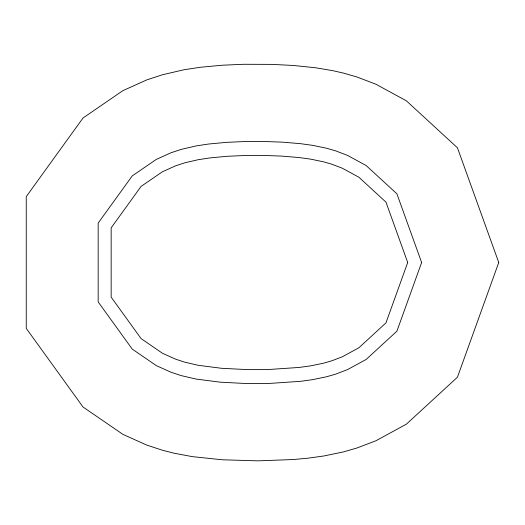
<?xml version="1.0" encoding="UTF-8"?>
<svg xmlns="http://www.w3.org/2000/svg" width="525" height="525" viewBox="0 0 525 525"><rect width="100%" height="100%" fill="white"/><g stroke="black" fill="none" stroke-linecap="round" stroke-linejoin="round"><path stroke-width="0.79" d="M407.708 262.5L385.967 322.868L358.903 347.753L342.412 356.744L331.669 360.846L323.617 363.169L310.754 365.84L299.178 367.441L269.765 369.429A467.348 467.348 0 0 1 245.339 369.508L221.524 368.288L198.306 365.315L184.649 362.145L175.501 359.126L162.422 353.24L141.1 338.612L111.156 297.137L111.156 227.863L141.1 186.388L162.422 171.76L175.501 165.874L184.649 162.855L198.306 159.685L210.02 157.9L227.358 156.279L245.339 155.492A469.527 469.527 0 0 1 263.681 155.433L281.761 156.096L299.178 157.559L310.754 159.16L323.617 161.831L331.669 164.154L342.412 168.256L358.903 177.247L385.967 202.132L407.708 262.5M421.634 262.5L396.9 331.183L366.168 359.448L347.543 369.593L335.534 374.181L326.655 376.74L312.762 379.627L300.549 381.321L270.126 383.381A479.496 479.496 0 0 1 245.057 383.46L220.513 382.2L196.088 379.07L181.237 375.618L171.078 372.264L156.378 365.649L132.215 349.079L98.168 301.921L98.168 223.079L132.215 175.921L156.378 159.351L171.078 152.736L181.237 149.382L196.088 145.93L208.517 144.034L226.557 142.347L245.057 141.54A481.674 481.674 0 0 1 263.878 141.474L282.47 142.157L300.549 143.679L312.762 145.373L326.655 148.253L335.534 150.819L347.543 155.407L366.168 165.552L396.9 193.817L421.634 262.5M498.75 262.5L457.433 377.219L406.389 424.167L375.959 440.744L356.947 448.002L343.488 451.894L323.886 455.976L308.123 458.161L293.541 459.519L257.821 460.852L222.108 459.769L192.327 456.632L174.129 453.226L162.33 450.207L146.567 445.01L122.889 434.346L83.022 407.006L26.25 328.374L26.25 196.626L83.022 117.994L122.889 90.654L146.567 79.99L162.33 74.793L183.816 69.792L200.176 67.285L222.108 65.231L243.521 64.286L272.114 64.378L293.541 65.481L315.755 67.791L332.902 70.691L343.488 73.106L356.947 76.998L375.959 84.256L406.389 100.833L457.433 147.781L498.75 262.5"/></g></svg>
